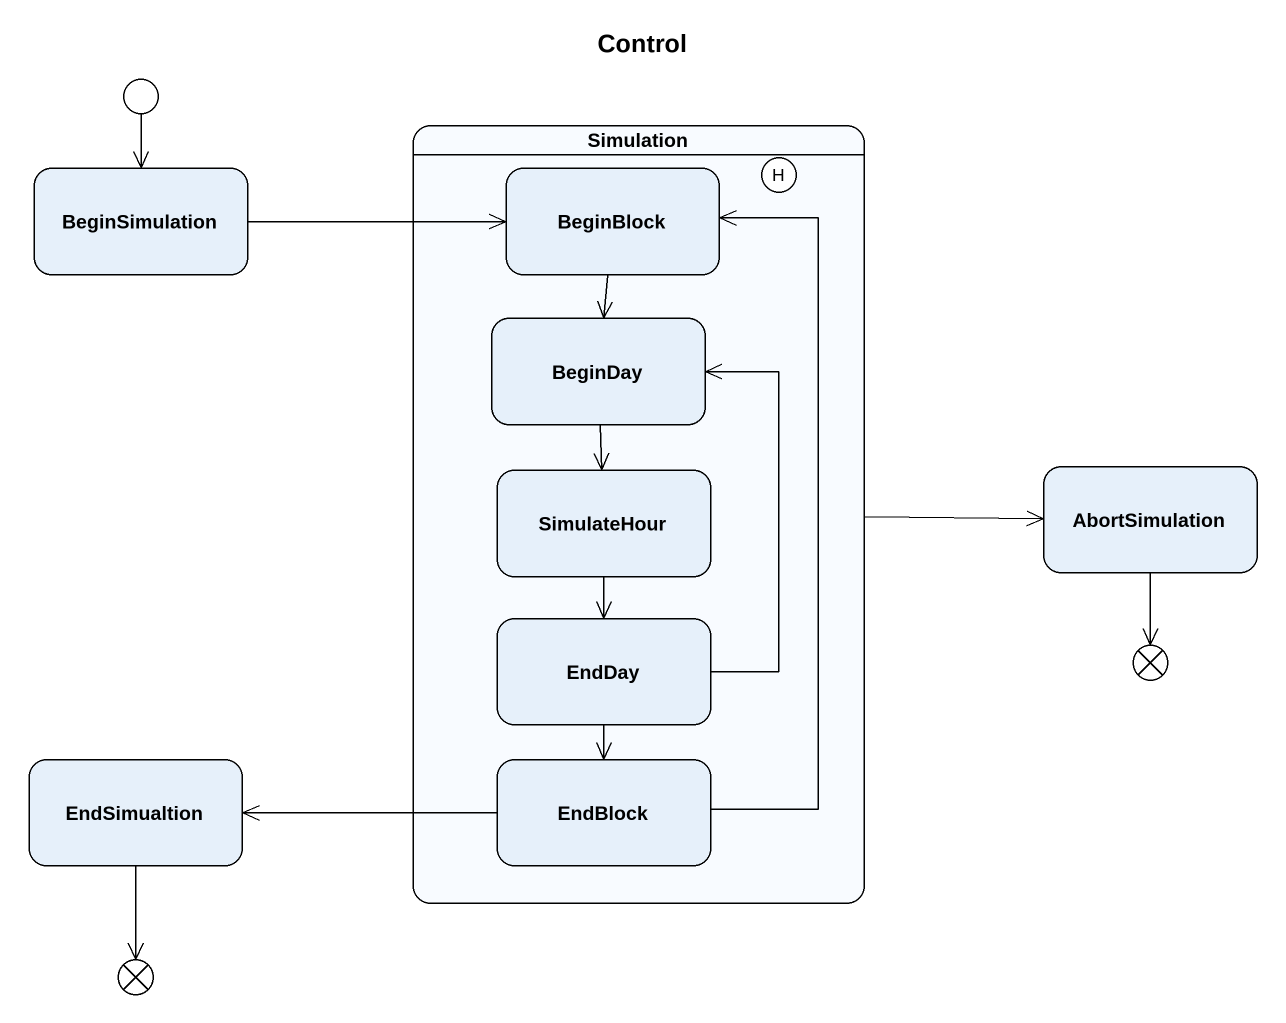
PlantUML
@startuml
title Control
hide empty description
state entry1 <<choice>>
state BeginSimulation
state Simulation {
  state BeginBlock
  state history1 <<history>>
  state BeginDay
  state SimulateHour
  state EndDay
  state EndBlock
}
state AbortSimulation
state exit1 <<choice>>
state EndSimualtion
state exit2 <<choice>>
entry1 --> BeginSimulation
BeginSimulation -right-> BeginBlock
Simulation -right-> AbortSimulation
BeginBlock --> BeginDay
BeginDay --> SimulateHour
SimulateHour --> EndDay
AbortSimulation --> exit1
EndDay -up-> BeginDay
EndDay --> EndBlock
EndSimualtion --> exit2
EndBlock -up-> BeginBlock
EndBlock -left-> EndSimualtion
@enduml
